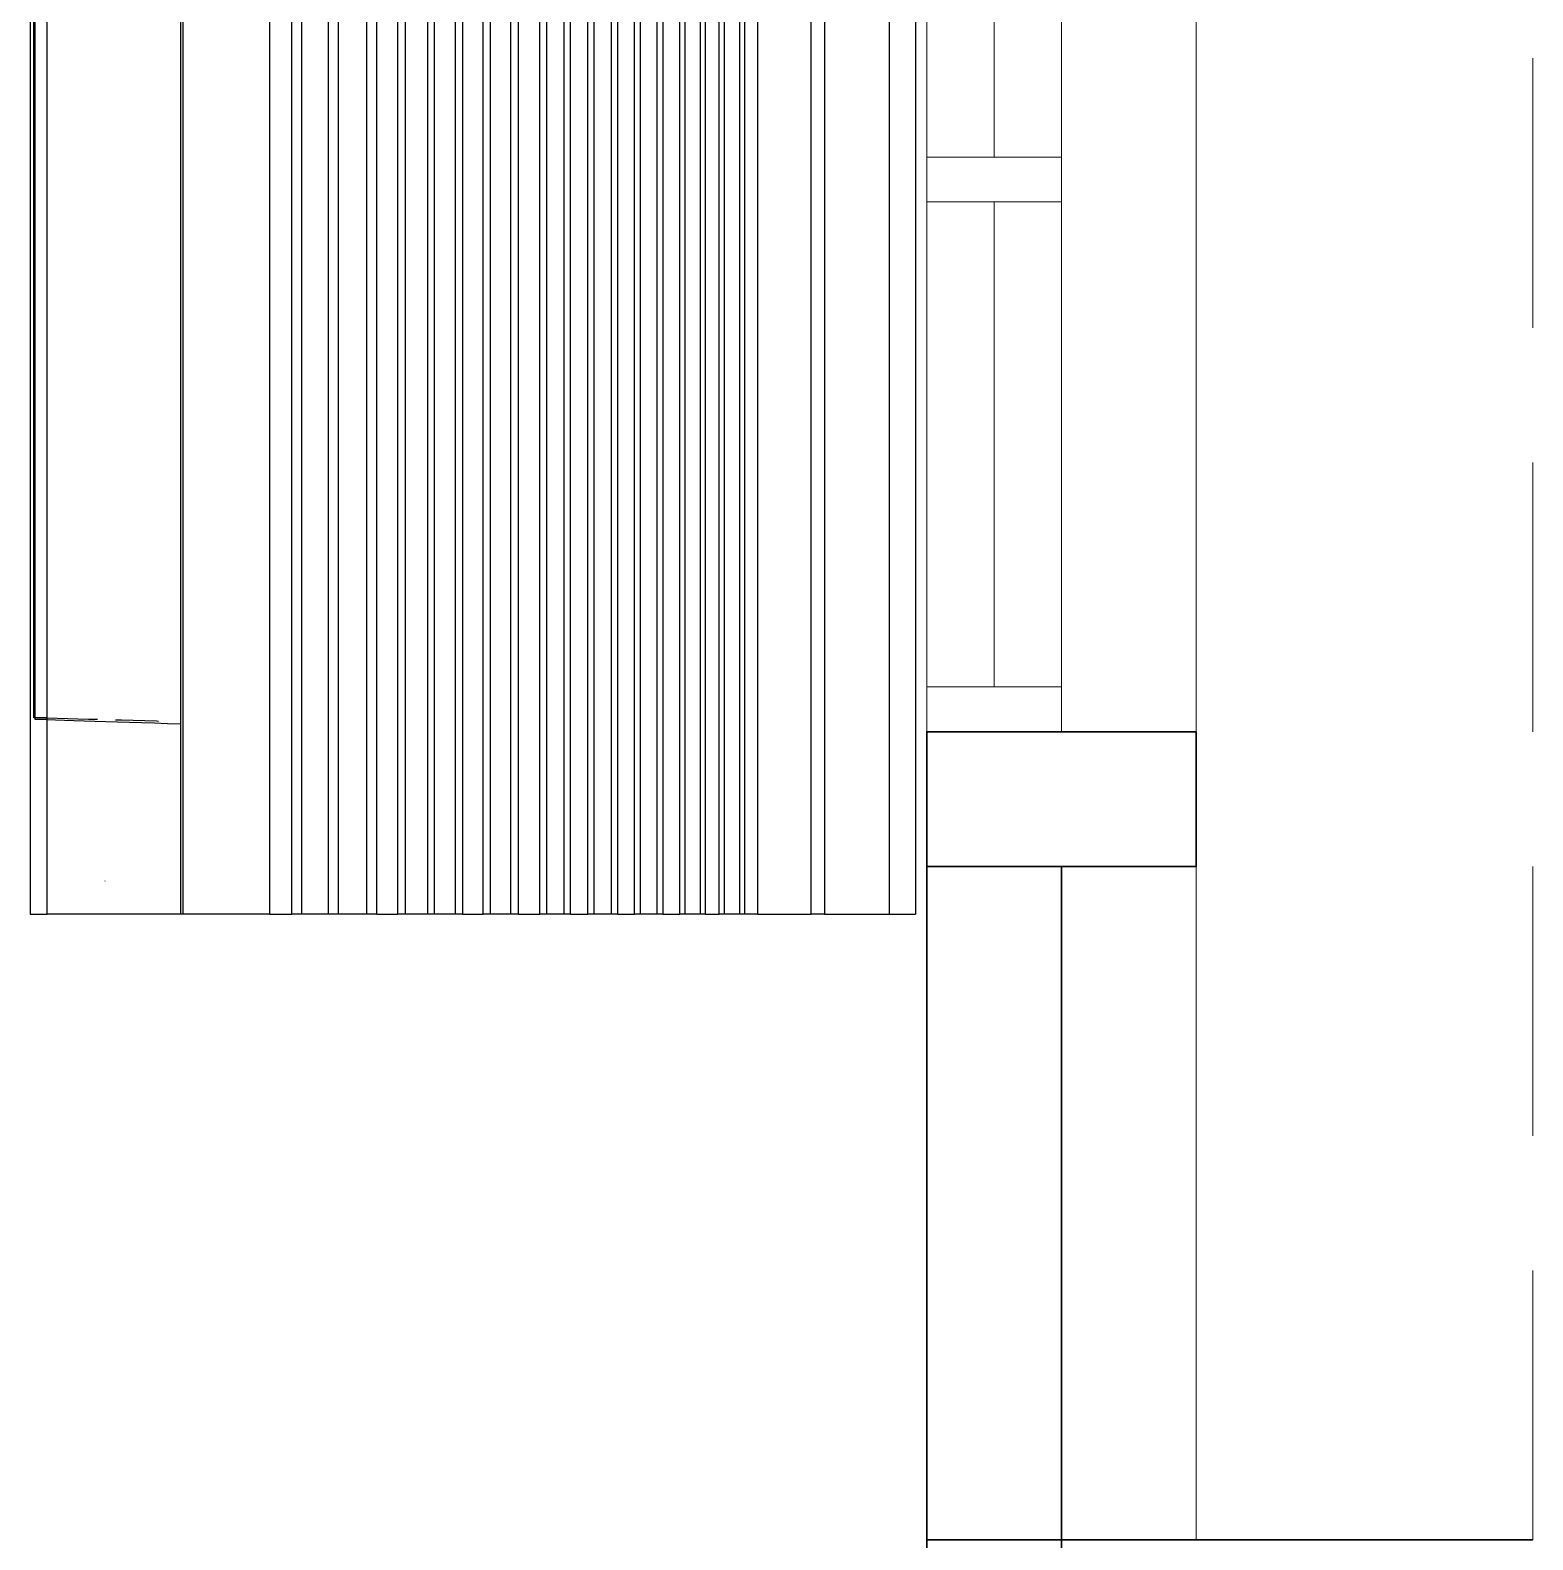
# Model space of a CAD drawing. Header units: inches. Extents: x -86208230 to 200276, y 9267 to 1246656.
# Drawn here: x 136805 to 138479, y 57073 to 58754 of the extents above; entities that cross this region are included whole.
import ezdxf

# ---------------------------------------------------------------- set-up
doc = ezdxf.new("R2010")
doc.units = ezdxf.units.IN
doc.header["$MEASUREMENT"] = 0
doc.linetypes.add('HIDDEN', pattern=[0.375, 0.25, -0.125])
doc.layers.add('Edges', color=7, linetype='Continuous')
for name, color, linetype, lineweight in [('LW', 8, 'Continuous', 20), ('wall', 8, 'Continuous', 30), ('WIN', 8, 'Continuous', 18)]:
    doc.layers.add(name, color=color, linetype=linetype, lineweight=lineweight)

# ---------------------------------------------------------------- blocks, each defined once
blk = doc.blocks.new('air con')
at = {"layer": 'Edges'}
for p, q in [((71.402, 41.898), (152.402, 41.898)), ((152.402, 41.095), (152.402, 41.898)), ((71.402, 41.095), (152.402, 41.095)), ((152.402, 39.122), (152.402, 41.095)), ((71.402, 39.122), (152.402, 39.122)), ((152.402, 38.724), (71.402, 38.724)), ((152.402, 39.122), (152.402, 38.724)), ((152.402, 37.092), (152.402, 38.724)), ((152.402, 37.092), (71.402, 37.092)), ((152.402, 37.092), (152.402, 36.701)), ((152.402, 36.701), (71.402, 36.701)), ((152.402, 36.542), (71.402, 36.542)), ((152.402, 36.701), (152.402, 36.542)), ((152.402, 36.542), (152.402, 36.078)), ((152.402, 36.078), (71.402, 36.078)), ((152.402, 36.078), (152.402, 35.914)), ((152.402, 35.914), (71.402, 35.914)), ((152.402, 35.493), (71.402, 35.493)), ((152.402, 35.493), (152.402, 35.914)), ((152.402, 35.493), (152.402, 35.34)), ((152.402, 35.34), (71.402, 35.34)), ((152.402, 35.34), (152.402, 34.877)), ((152.402, 34.877), (71.402, 34.877)), ((152.402, 34.709), (71.402, 34.709)), ((152.402, 34.877), (152.402, 34.709)), ((152.402, 34.207), (152.402, 34.709)), ((152.402, 34.207), (71.402, 34.207)), ((152.402, 34.207), (152.402, 34.022)), ((152.402, 34.022), (71.402, 34.022)), ((152.402, 34.022), (152.402, 33.51)), ((152.402, 33.51), (71.402, 33.51)), ((152.402, 33.335), (71.402, 33.335)), ((152.402, 33.51), (152.402, 33.335)), ((152.402, 32.826), (152.402, 33.335)), ((152.402, 32.826), (71.402, 32.826)), ((152.402, 32.826), (152.402, 32.625)), ((152.402, 32.625), (71.402, 32.625)), ((152.402, 32.625), (152.402, 32.098)), ((152.402, 32.098), (71.402, 32.098)), ((152.402, 31.911), (71.402, 31.911)), ((152.402, 32.098), (152.402, 31.911)), ((152.402, 31.378), (152.402, 31.911)), ((152.402, 31.378), (71.402, 31.378)), ((152.402, 31.378), (152.402, 31.189)), ((152.402, 31.189), (71.402, 31.189)), ((152.402, 31.189), (152.402, 30.654)), ((152.402, 30.654), (71.402, 30.654)), ((152.402, 30.439), (71.402, 30.439)), ((152.402, 30.654), (152.402, 30.439)), ((152.402, 29.791), (152.402, 30.439)), ((152.402, 29.791), (71.402, 29.791)), ((152.402, 29.562), (71.402, 29.562)), ((152.402, 29.791), (152.402, 29.562)), ((152.402, 29.562), (152.402, 28.935)), ((152.402, 28.935), (71.402, 28.935)), ((152.402, 28.714), (71.402, 28.714)), ((152.402, 28.935), (152.402, 28.714)), ((152.402, 28.092), (152.402, 28.714)), ((152.402, 28.092), (71.402, 28.092)), ((152.402, 28.092), (152.402, 27.871)), ((152.402, 27.871), (71.402, 27.871)), ((152.402, 27.871), (152.402, 27.226)), ((152.402, 27.226), (71.402, 27.226)), ((152.402, 27.226), (152.402, 27.024)), ((152.402, 27.024), (71.402, 27.024)), ((152.402, 27.024), (152.402, 26.349)), ((152.402, 26.349), (71.402, 26.349)), ((152.402, 26.349), (152.402, 26.117)), ((152.402, 26.117), (71.402, 26.117)), ((152.402, 25.469), (152.402, 26.117)), ((152.402, 25.469), (71.402, 25.469)), ((152.402, 25.469), (152.402, 25.162)), ((152.402, 25.162), (71.402, 25.162)), ((152.402, 25.162), (152.402, 24.304)), ((152.402, 24.304), (71.402, 24.304)), ((152.402, 24.002), (71.402, 24.002)), ((152.402, 24.304), (152.402, 24.002)), ((152.402, 24.002), (152.402, 23.184)), ((152.402, 23.184), (71.402, 23.184)), ((152.402, 23.184), (152.402, 22.883)), ((152.402, 22.883), (71.402, 22.883)), ((152.402, 22.213), (152.402, 22.883)), ((152.402, 22.213), (71.402, 22.213)), ((152.402, 22.213), (152.402, 19.568)), ((152.402, 19.568), (71.402, 19.568)), ((152.402, 19.493), (71.402, 19.493)), ((146.588, 19.085), (146.601, 19.493)), ((152.402, 19.568), (152.402, 19.493)), ((152.402, 19.493), (152.402, 15.42)), ((146.575, 18.687), (146.588, 19.085)), ((146.504, 18.391), (146.514, 18.752)), ((146.514, 18.752), (146.516, 18.813)), ((146.562, 18.299), (146.575, 18.687)), ((146.484, 17.685), (146.494, 18.035)), ((146.494, 18.035), (146.504, 18.391)), ((146.55, 17.923), (146.562, 18.299)), ((146.479, 17.503), (146.484, 17.685)), ((146.527, 17.206), (146.538, 17.558)), ((146.538, 17.558), (146.55, 17.923)), ((146.516, 16.869), (146.527, 17.206)), ((151.402, 17.184), (151.402, 17.175)), ((146.447, 16.349), (146.456, 16.673)), ((146.456, 16.673), (146.464, 16.956)), ((146.505, 16.546), (146.516, 16.869)), ((146.438, 16.032), (146.447, 16.349)), ((146.486, 15.948), (146.495, 16.239)), ((146.495, 16.239), (146.505, 16.546)), ((146.421, 15.42), (146.429, 15.722)), ((146.429, 15.722), (146.438, 16.032)), ((146.468, 15.42), (146.477, 15.675)), ((146.477, 15.675), (146.486, 15.948)), ((146.421, 15.42), (76.921, 15.42)), ((146.468, 15.42), (146.421, 15.42)), ((146.421, 15.42), (146.421, 15.051)), ((152.402, 15.42), (146.468, 15.42)), ((146.468, 15.42), (146.468, 15.051)), ((152.402, 14.898), (152.402, 15.42)), ((71.402, 14.898), (152.402, 14.898)), ((146.421, 15.051), (76.921, 15.051)), ((146.421, 15.012), (76.921, 15.012)), ((146.468, 15.051), (146.421, 15.051)), ((146.421, 15.051), (146.421, 15.012))]:
    blk.add_line(p, q, dxfattribs=at)
blk = doc.blocks.new('2.0 HP AIR CONDITION')
at = {"xscale": 36.51607049631966, "yscale": 36.51607049631966, "zscale": 36.51607049631966}
blk.add_blockref('air con', (-4183.5, -544), dxfattribs=at)

msp = doc.modelspace()

# ---------------------------------------------------------------- linework, layer by layer
at = {"layer": 'LW', "linetype": 'HIDDEN', "ltscale": 1200}
msp.add_line((138478.7, 61873.1), (138478.7, 51073.1), dxfattribs=at)
at = {"layer": 'LW'}
for p, q in [((138103.7, 57973.1), (138103.7, 60973.1)), ((138103.7, 57823.1), (138103.7, 57073.1))]:
    msp.add_line(p, q, dxfattribs=at)
at = {"layer": 'wall'}
for p, q in [((137803.7, 54973.1), (137803.7, 57973.1)), ((137953.7, 55123.1), (137953.7, 57823.1)), ((138478.7, 57073.1), (137803.7, 57073.1))]:
    msp.add_line(p, q, dxfattribs=at)
msp.add_lwpolyline([(137803.7, 57823.1), (137803.7, 57973.1), (138103.7, 57973.1), (138103.7, 57823.1)], close=True, dxfattribs=at)
at = {"layer": 'WIN'}
for p, q in [((137803.7, 60973.1), (137803.7, 57973.1)), ((137953.7, 60948.1), (137953.7, 57998.1)), ((137878.7, 58613.1), (137878.7, 59153.1)), ((137878.7, 58023.1), (137878.7, 58563.1))]:
    msp.add_line(p, q, dxfattribs=at)
for points in [[(137953.7, 58563.1), (137953.7, 58613.1), (137803.7, 58613.1), (137803.7, 58563.1)], [(137953.7, 57973.1), (137953.7, 58023.1), (137803.7, 58023.1), (137803.7, 57973.1)]]:
    msp.add_lwpolyline(points, close=True, dxfattribs=at)

# ---------------------------------------------------------------- block references
at = {"rotation": 270}
msp.add_blockref('2.0 HP AIR CONDITION', (136805.1, 59151.7), dxfattribs=at)

doc.saveas('drawing.dxf')
